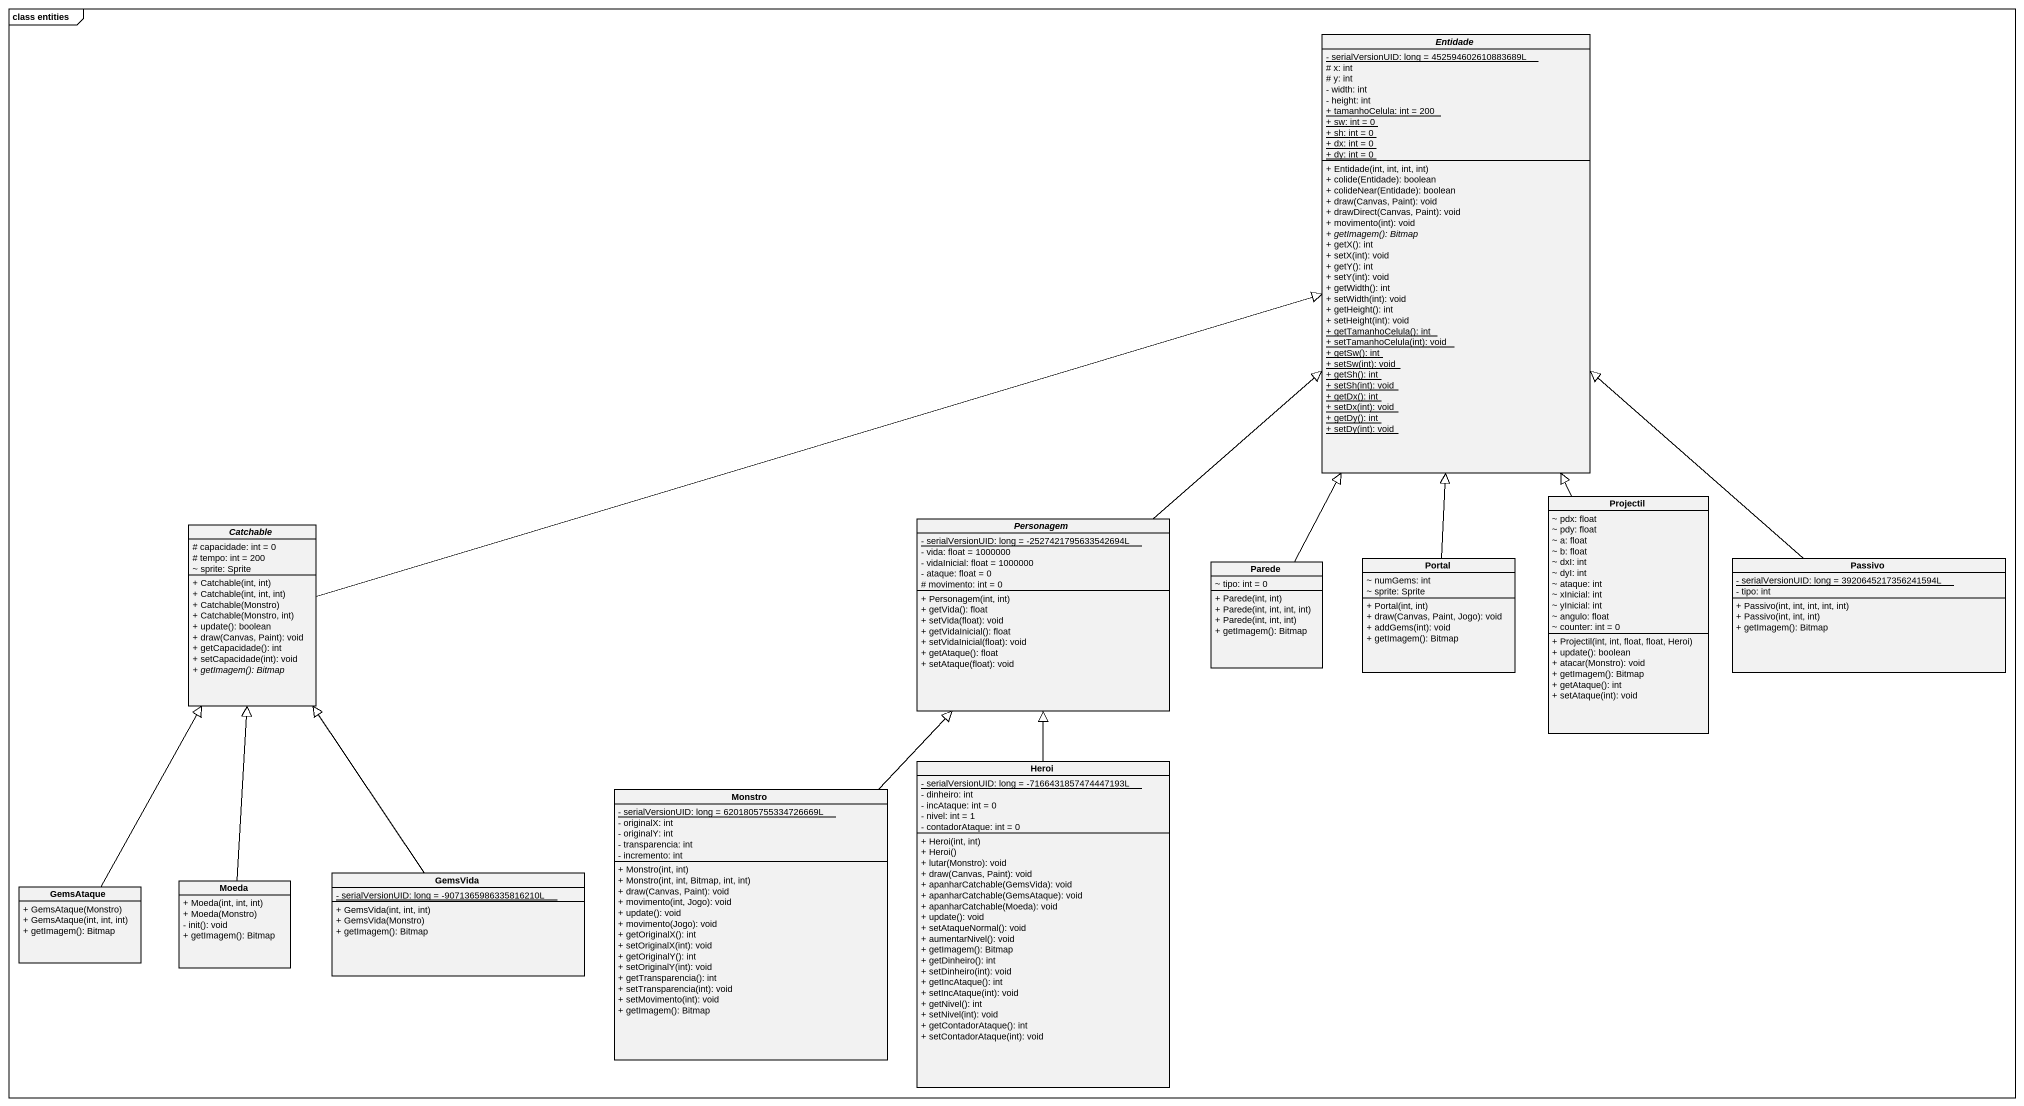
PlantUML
@startuml
mainframe class entities
hide circle
hide empty members
skinparam classAttributeIconSize 0
abstract class Entidade {
  {static} - serialVersionUID: long = 452594602610883689L
  # x: int
  # y: int
  - width: int
  - height: int
  {static} + tamanhoCelula: int = 200
  {static} + sw: int = 0
  {static} + sh: int = 0
  {static} + dx: int = 0
  {static} + dy: int = 0
  + Entidade(int, int, int, int)
  + colide(Entidade): boolean
  + colideNear(Entidade): boolean
  + draw(Canvas, Paint): void
  + drawDirect(Canvas, Paint): void
  + movimento(int): void
  {abstract} + getImagem(): Bitmap
  + getX(): int
  + setX(int): void
  + getY(): int
  + setY(int): void
  + getWidth(): int
  + setWidth(int): void
  + getHeight(): int
  + setHeight(int): void
  {static} + getTamanhoCelula(): int
  {static} + setTamanhoCelula(int): void
  {static} + getSw(): int
  {static} + setSw(int): void
  {static} + getSh(): int
  {static} + setSh(int): void
  {static} + getDx(): int
  {static} + setDx(int): void
  {static} + getDy(): int
  {static} + setDy(int): void
}
class Projectil {
  ~ pdx: float
  ~ pdy: float
  ~ a: float
  ~ b: float
  ~ dxI: int
  ~ dyI: int
  ~ ataque: int
  ~ xInicial: int
  ~ yInicial: int
  ~ angulo: float
  ~ counter: int = 0
  + Projectil(int, int, float, float, Heroi)
  + update(): boolean
  + atacar(Monstro): void
  + getImagem(): Bitmap
  + getAtaque(): int
  + setAtaque(int): void
}
abstract class Catchable {
  # capacidade: int = 0
  # tempo: int = 200
  ~ sprite: Sprite
  + Catchable(int, int)
  + Catchable(int, int, int)
  + Catchable(Monstro)
  + Catchable(Monstro, int)
  + update(): boolean
  + draw(Canvas, Paint): void
  + getCapacidade(): int
  + setCapacidade(int): void
  {abstract} + getImagem(): Bitmap
}
abstract class Personagem {
  {static} - serialVersionUID: long = -2527421795633542694L
  - vida: float = 1000000
  - vidaInicial: float = 1000000
  - ataque: float = 0
  # movimento: int = 0
  + Personagem(int, int)
  + getVida(): float
  + setVida(float): void
  + getVidaInicial(): float
  + setVidaInicial(float): void
  + getAtaque(): float
  + setAtaque(float): void
}
class Parede {
  ~ tipo: int = 0
  + Parede(int, int)
  + Parede(int, int, int, int)
  + Parede(int, int, int)
  + getImagem(): Bitmap
}
class Portal {
  ~ numGems: int
  ~ sprite: Sprite
  + Portal(int, int)
  + draw(Canvas, Paint, Jogo): void
  + addGems(int): void
  + getImagem(): Bitmap
}
class Passivo {
  {static} - serialVersionUID: long = 3920645217356241594L
  - tipo: int
  + Passivo(int, int, int, int, int)
  + Passivo(int, int, int)
  + getImagem(): Bitmap
}
class Heroi {
  {static} - serialVersionUID: long = -7166431857474447193L
  - dinheiro: int
  - incAtaque: int = 0
  - nivel: int = 1
  - contadorAtaque: int = 0
  + Heroi(int, int)
  + Heroi()
  + lutar(Monstro): void
  + draw(Canvas, Paint): void
  + apanharCatchable(GemsVida): void
  + apanharCatchable(GemsAtaque): void
  + apanharCatchable(Moeda): void
  + update(): void
  + setAtaqueNormal(): void
  + aumentarNivel(): void
  + getImagem(): Bitmap
  + getDinheiro(): int
  + setDinheiro(int): void
  + getIncAtaque(): int
  + setIncAtaque(int): void
  + getNivel(): int
  + setNivel(int): void
  + getContadorAtaque(): int
  + setContadorAtaque(int): void
}
class Monstro {
  {static} - serialVersionUID: long = 6201805755334726669L
  - originalX: int
  - originalY: int
  - transparencia: int
  - incremento: int
  + Monstro(int, int)
  + Monstro(int, int, Bitmap, int, int)
  + draw(Canvas, Paint): void
  + movimento(int, Jogo): void
  + update(): void
  + movimento(Jogo): void
  + getOriginalX(): int
  + setOriginalX(int): void
  + getOriginalY(): int
  + setOriginalY(int): void
  + getTransparencia(): int
  + setTransparencia(int): void
  + setMovimento(int): void
  + getImagem(): Bitmap
}
class Moeda {
  + Moeda(int, int, int)
  + Moeda(Monstro)
  - init(): void
  + getImagem(): Bitmap
}
class GemsVida {
  {static} - serialVersionUID: long = -9071365986335816210L
  + GemsVida(int, int, int)
  + GemsVida(Monstro)
  + getImagem(): Bitmap
}
class GemsAtaque {
  + GemsAtaque(Monstro)
  + GemsAtaque(int, int, int)
  + getImagem(): Bitmap
}
Projectil -up-|> Entidade
Catchable -right-|> Entidade
Personagem -up-|> Entidade
Parede -up-|> Entidade
Portal -up-|> Entidade
Passivo -up-|> Entidade
Heroi -up-|> Personagem
Monstro -up-|> Personagem
Moeda -up-|> Catchable
GemsVida -up-|> Catchable
GemsAtaque -up-|> Catchable
@enduml
